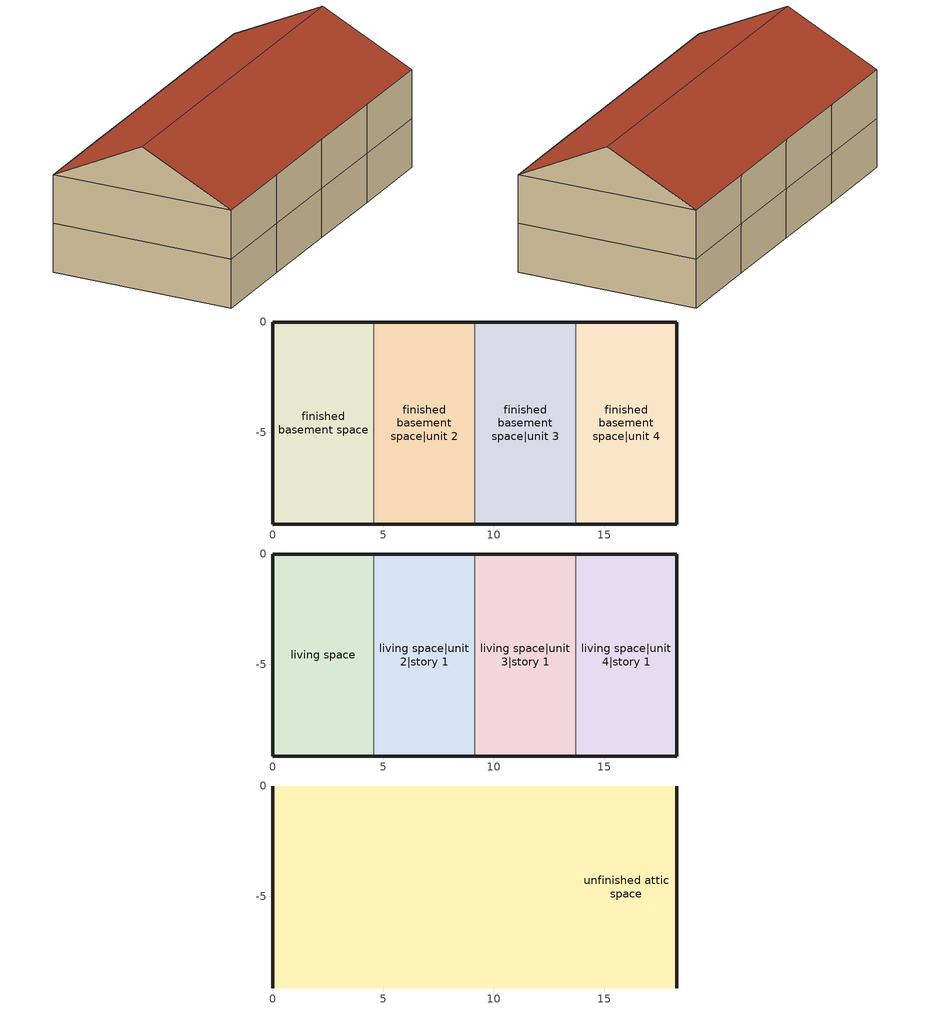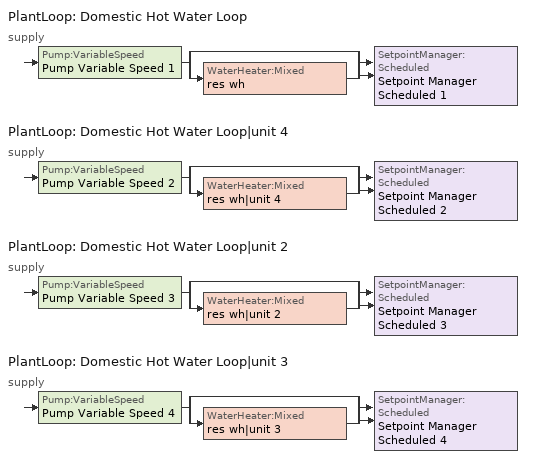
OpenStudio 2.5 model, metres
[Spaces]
finished basement space
 floor ground: 0,-9.14 0,0 4.57,0 4.57,-9.14 z-2.44
 wall ground: 4.57,0 0,0 0,-9.14 4.57,-9.14 z-2.44:0
 wall to finished basement space|unit 2: 4.57,-9.14 4.57,0 z-2.44:0
finished basement space|unit 2
 floor ground: 4.57,-9.14 4.57,0 9.14,0 9.14,-9.14 z-2.44
 wall to finished basement space|unit 3: 9.14,-9.14 9.14,0 z-2.44:0
 wall ground: 9.14,0 4.57,0 / 4.57,-9.14 9.14,-9.14 z-2.44:0
finished basement space|unit 3
 floor ground: 9.14,-9.14 9.14,0 13.72,0 13.72,-9.14 z-2.44
 wall to finished basement space|unit 4: 13.72,-9.14 13.72,0 z-2.44:0
 wall ground: 13.72,0 9.14,0 / 9.14,-9.14 13.72,-9.14 z-2.44:0
finished basement space|unit 4
 floor ground: 13.72,-9.14 13.72,0 18.29,0 18.29,-9.14 z-2.44
 wall ground: 13.72,-9.14 18.29,-9.14 18.29,0 13.72,0 z-2.44:0
living space
 floor to finished basement space: 0,-9.14 0,0 4.57,0 4.57,-9.14 z0
 wall outside: 4.57,0 0,0 0,-9.14 4.57,-9.14 z0:2.44
 wall to living space|unit 2|story 1: 4.57,-9.14 4.57,0 z0:2.44
living space|unit 2|story 1
 floor to finished basement space|unit 2: 4.57,-9.14 4.57,0 9.14,0 9.14,-9.14 z0
 wall outside: 4.57,-9.14 9.14,-9.14 / 9.14,0 4.57,0 z0:2.44
 wall to living space|unit 3|story 1: 9.14,-9.14 9.14,0 z0:2.44
living space|unit 3|story 1
 floor to finished basement space|unit 3: 9.14,-9.14 9.14,0 13.72,0 13.72,-9.14 z0
 wall outside: 9.14,-9.14 13.72,-9.14 / 13.72,0 9.14,0 z0:2.44
 wall to living space|unit 4|story 1: 13.72,-9.14 13.72,0 z0:2.44
living space|unit 4|story 1
 floor to finished basement space|unit 4: 13.72,-9.14 13.72,0 18.29,0 18.29,-9.14 z0
 wall outside: 13.72,-9.14 18.29,-9.14 18.29,0 13.72,0 z0:2.44
unfinished attic space
 floor to living space: 4.57,0 4.57,-9.14 0,-9.14 0,0 z2.44
 floor to living space|unit 2|story 1: 9.14,0 9.14,-9.14 4.57,-9.14 4.57,0 z2.44
 floor to living space|unit 3|story 1: 13.72,0 13.72,-9.14 9.14,-9.14 9.14,0 z2.44
 floor to living space|unit 4|story 1: 18.29,0 18.29,-9.14 13.72,-9.14 13.72,0 z2.44
 wall outside: 0,-4.57,4.72 0,0,2.44 0,-9.14,2.44; 18.29,-4.57,4.72 18.29,-9.14,2.44 18.29,0,2.44
 roof outside: 0,-4.57,4.72 18.29,-4.57,4.72 18.29,0,2.44 0,0,2.44; 18.29,-4.57,4.72 0,-4.57,4.72 0,-9.14,2.44 18.29,-9.14,2.44
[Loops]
PlantLoop 'Domestic Hot Water Loop'
 supply: Pump:VariableSpeed 'Pump Variable Speed 1' > split
  | bypass
  | WaterHeater:Mixed 'res wh'
  join > SetpointManager:Scheduled 'Setpoint Manager Scheduled 1'
PlantLoop 'Domestic Hot Water Loop|unit 4'
 supply: Pump:VariableSpeed 'Pump Variable Speed 2' > split
  | bypass
  | WaterHeater:Mixed 'res wh|unit 4'
  join > SetpointManager:Scheduled 'Setpoint Manager Scheduled 2'
PlantLoop 'Domestic Hot Water Loop|unit 2'
 supply: Pump:VariableSpeed 'Pump Variable Speed 3' > split
  | bypass
  | WaterHeater:Mixed 'res wh|unit 2'
  join > SetpointManager:Scheduled 'Setpoint Manager Scheduled 3'
PlantLoop 'Domestic Hot Water Loop|unit 3'
 supply: Pump:VariableSpeed 'Pump Variable Speed 4' > split
  | bypass
  | WaterHeater:Mixed 'res wh|unit 3'
  join > SetpointManager:Scheduled 'Setpoint Manager Scheduled 4'
[Building]
Building: Standards Number of Stories=2; Standards Number of Above Ground Stories=1; Standards Building Type=singlefamilyttached; Standards Number of Living Units=4
[Site]
Denver Intl Ap_CO_USA: Latitude {deg}=39.83; Longitude {deg}=-104.65; Time Zone {hr}=-7; Elevation {m}=1650
[ClimateZones]
Climate Zone Institution Name 2=Building America; Climate Zone Document Year 2=0; Climate Zone Value 2=Cold
[Site:WaterMainsTemperature]
Calculation Method=Correlation; Annual Average Outdoor Air Temperature {C}=10.8753; Maximum Difference In Monthly Average Outdoor Air Temperatures {deltaC}=23.1524
[Site:GroundTemperature:BuildingSurface]
6.71281, 4.94206, 4.80025, 5.64056, 9.01395, 12.3716, 15.2825, 17.1265, 17.2832, 15.7834, 12.9467, 9.69205
[Site:GroundTemperature:Deep]
10.8753, 10.8753, 10.8753, 10.8753, 10.8753, 10.8753, 10.8753, 10.8753, 10.8753, 10.8753, 10.8753, 10.8753
[ThermalZone] Use Ideal Air Loads=No
living zone; living zone|unit 2; living zone|unit 3; living zone|unit 4; finished basement zone; finished basement zone|unit 2; finished basement zone|unit 3; finished basement zone|unit 4; unfinished attic zone
[Sizing:Zone] Zone Cooling Design Supply Air Temperature Input Method=SupplyAirTemperature; Zone Cooling Design Supply Air Temperature {C}=14; Zone Cooling Design Supply Air Temperature Difference {deltaC}=11.11; Zone Heating Design Supply Air Temperature Input Method=SupplyAirTemperature; Zone Heating Design Supply Air Temperature {C}=40; Zone Heating Design Supply Air Temperature Difference {deltaC}=11.11; Zone Cooling Design Supply Air Humidity Ratio {kg-H2O/kg-air}=0.0085; Zone Heating Design Supply Air Humidity Ratio {kg-H2O/kg-air}=0.008; Cooling Design Air Flow Method=DesignDay; Heating Design Air Flow Method=DesignDay; Account for Dedicated Outdoor Air System=No; Dedicated Outdoor Air System Control Strategy=NeutralSupplyAir; Dedicated Outdoor Air Low Setpoint Temperature for Design {C}=autosize; Dedicated Outdoor Air High Setpoint Temperature for Design {C}=autosize
living zone; living zone|unit 2; living zone|unit 3; living zone|unit 4; finished basement zone; finished basement zone|unit 2; finished basement zone|unit 3; finished basement zone|unit 4; unfinished attic zone
[Space]
Name | Space Type | Thermal Zone | Building Unit
living space | Space Type 1 | living zone | unit 1
living space|unit 2|story 1 | Space Type 1 | living zone|unit 2 | unit 2
living space|unit 3|story 1 | Space Type 1 | living zone|unit 3 | unit 3
living space|unit 4|story 1 | Space Type 1 | living zone|unit 4 | unit 4
finished basement space | Space Type 2 | finished basement zone | unit 1
finished basement space|unit 2 | Space Type 2 | finished basement zone|unit 2 | unit 2
finished basement space|unit 3 | Space Type 2 | finished basement zone|unit 3 | unit 3
finished basement space|unit 4 | Space Type 2 | finished basement zone|unit 4 | unit 4
unfinished attic space | Space Type 3 | unfinished attic zone
[SpaceType]
Name | Standards Space Type
Space Type 1 | living
Space Type 2 | finished basement
Space Type 3 | unfinished attic
[BuildingUnit] Building Unit Type=Residential
unit 1; unit 2; unit 3; unit 4; EPWWeatherInfo
[PlantLoop] Glycol Concentration=0; Maximum Loop Flow Rate {m3/s}=0.01; Plant Loop Volume {m3}=0.003; Load Distribution Scheme=Optimal
Domestic Hot Water Loop; Domestic Hot Water Loop|unit 4; Domestic Hot Water Loop|unit 2; Domestic Hot Water Loop|unit 3
[Sizing:Plant] Loop Type=Heating; Design Loop Exit Temperature {C}=52.6667; Loop Design Temperature Difference {deltaC}=5.55556; Sizing Option=NonCoincident; Zone Timesteps in Averaging Window=1; Coincident Sizing Factor Mode=None
Domestic Hot Water Loop; Domestic Hot Water Loop|unit 4; Domestic Hot Water Loop|unit 2; Domestic Hot Water Loop|unit 3
[Pump:VariableSpeed] Rated Flow Rate {m3/s}=0.01; Rated Pump Head {Pa}=1; Rated Power Consumption {W}=0; Motor Efficiency=1; Fraction of Motor Inefficiencies to Fluid Stream=0; Coefficient 1 of the Part Load Performance Curve=0; Coefficient 2 of the Part Load Performance Curve=1; Coefficient 3 of the Part Load Performance Curve=0; Coefficient 4 of the Part Load Performance Curve=0; Pump Control Type=Intermittent; Skin Loss Radiative Fraction=0.5; Design Power Sizing Method=PowerPerFlowPerPressure; Design Electric Power per Unit Flow Rate {W/(m3/s)}=348701.1; Design Shaft Power per Unit Flow Rate per Unit Head {W-s/m3-Pa}=1.28205; Design Minimum Flow Rate Fraction=0
Pump Variable Speed 1; Pump Variable Speed 2; Pump Variable Speed 3; Pump Variable Speed 4
[SetpointManager:Scheduled] Control Variable=Temperature
Name | Schedule
Setpoint Manager Scheduled 1 | dhw temp
Setpoint Manager Scheduled 2 | dhw temp 1
Setpoint Manager Scheduled 3 | dhw temp 2
Setpoint Manager Scheduled 4 | dhw temp 3
[WaterHeater:Mixed] Tank Volume {m3}=0.170344; Deadband Temperature Difference {deltaC}=2; Maximum Temperature Limit {C}=99; Heater Control Type=Cycle; Heater Maximum Capacity {W}=4500; Heater Minimum Capacity {W}=0; Heater Fuel Type=Electricity; Heater Thermal Efficiency=1; Off Cycle Parasitic Fuel Consumption Rate {W}=0; Off Cycle Parasitic Fuel Type=Electricity; Off Cycle Parasitic Heat Fraction to Tank=0; On Cycle Parasitic Fuel Consumption Rate {W}=0; On Cycle Parasitic Fuel Type=Electricity; On Cycle Parasitic Heat Fraction to Tank=0; Ambient Temperature Indicator=ThermalZone; Off Cycle Loss Coefficient to Ambient Temperature {W/K}=1.16351; Off Cycle Loss Fraction to Thermal Zone=1; On Cycle Loss Coefficient to Ambient Temperature {W/K}=1.16351; On Cycle Loss Fraction to Thermal Zone=1; Use Side Effectiveness=1; Source Side Effectiveness=1; Use Side Design Flow Rate {m3/s}=autosize; Source Side Design Flow Rate {m3/s}=autosize; Indirect Water Heating Recovery Time {hr}=1.5; Source Side Flow Control Mode=IndirectHeatPrimarySetpoint
Name | Setpoint Temperature Schedule | Ambient Temperature Thermal Zone
res wh | WH Setpoint Temp | finished basement zone
res wh|unit 4 | WH Setpoint Temp 1 | finished basement zone|unit 4
res wh|unit 2 | WH Setpoint Temp 2 | finished basement zone|unit 2
res wh|unit 3 | WH Setpoint Temp 3 | finished basement zone|unit 3
[Schedule:Constant] Value=52.6667
dhw temp; WH Setpoint Temp; dhw temp 1; WH Setpoint Temp 1; dhw temp 2; WH Setpoint Temp 2; dhw temp 3; WH Setpoint Temp 3
